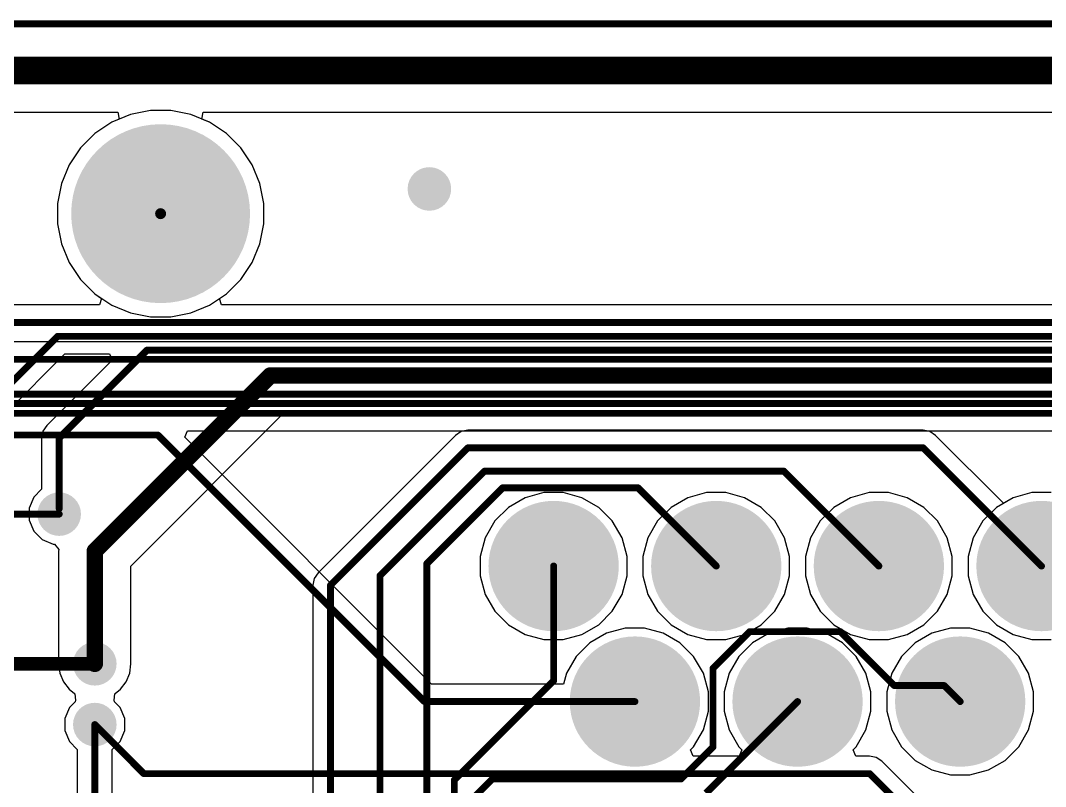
# Model space of a CAD drawing. Header units: millimetres. Extents: x 1 to 134, y -1 to 87.
# Drawn here: x 37.47 to 56.37, y 73.13 to 87.26 of the extents above; entities that cross this region are included whole.
import ezdxf

# ---------------------------------------------------------------- set-up
doc = ezdxf.new("R2010")
doc.units = ezdxf.units.MM
for name, color, linetype in [('BottomLayer', 5, 'Continuous'), ('BottomSolder', 6, 'Continuous'), ('MultiLayer', 9, 'Continuous'), ('PadHoleLayer', 156, 'Continuous'), ('TopLayer', 1, 'Continuous'), ('TopOverlay', 2, 'Continuous'), ('TopSolder', 216, 'Continuous'), ('ViaHoleLayer', 16, 'Continuous')]:
    doc.layers.add(name, color=color, linetype=linetype)

# ---------------------------------------------------------------- blocks, each defined once
blk = doc.blocks.new('6437288_3_4')
at = {"layer": 'BottomLayer'}
h = blk.add_hatch(color=5, dxfattribs=at)
edge = h.paths.add_edge_path()
edge.add_arc((-11.75, 1.75), 1.1, 0, 360)
h = blk.add_hatch(color=5, dxfattribs=at)
edge = h.paths.add_edge_path()
edge.add_arc((-8.75, 1.75), 1.1, 0, 360)
h = blk.add_hatch(color=5, dxfattribs=at)
edge = h.paths.add_edge_path()
edge.add_arc((-5.75, 1.75), 1.1, 0, 360)
h = blk.add_hatch(color=5, dxfattribs=at)
edge = h.paths.add_edge_path()
edge.add_arc((-13.25, -0.75), 1.1, 0, 360)
h = blk.add_hatch(color=5, dxfattribs=at)
edge = h.paths.add_edge_path()
edge.add_arc((-10.25, -0.75), 1.1, 0, 360)
h = blk.add_hatch(color=5, dxfattribs=at)
edge = h.paths.add_edge_path()
edge.add_arc((-7.25, -0.75), 1.1, 0, 360)
h = blk.add_hatch(color=5, dxfattribs=at)
edge = h.paths.add_edge_path()
edge.add_arc((-4.25, -0.75), 1.1, 0, 360)
at = {"layer": 'BottomSolder'}
h = blk.add_hatch(color=6, dxfattribs=at)
edge = h.paths.add_edge_path()
edge.add_arc((-11.75, 1.75), 1.202, 0, 360)
h = blk.add_hatch(color=6, dxfattribs=at)
edge = h.paths.add_edge_path()
edge.add_arc((-8.75, 1.75), 1.202, 0, 360)
h = blk.add_hatch(color=6, dxfattribs=at)
edge = h.paths.add_edge_path()
edge.add_arc((-5.75, 1.75), 1.202, 0, 360)
h = blk.add_hatch(color=6, dxfattribs=at)
edge = h.paths.add_edge_path()
edge.add_arc((-13.25, -0.75), 1.202, 0, 360)
h = blk.add_hatch(color=6, dxfattribs=at)
edge = h.paths.add_edge_path()
edge.add_arc((-10.25, -0.75), 1.202, 0, 360)
h = blk.add_hatch(color=6, dxfattribs=at)
edge = h.paths.add_edge_path()
edge.add_arc((-7.25, -0.75), 1.202, 0, 360)
h = blk.add_hatch(color=6, dxfattribs=at)
edge = h.paths.add_edge_path()
edge.add_arc((-4.25, -0.75), 1.202, 0, 360)
h = blk.add_hatch(color=6, dxfattribs=at)
edge = h.paths.add_edge_path()
edge.add_arc((3, -7.25), 0.102, 0, 360)
at = {"layer": 'MultiLayer'}
h = blk.add_hatch(color=9, dxfattribs=at)
edge = h.paths.add_edge_path()
edge.add_arc((-11.75, 1.75), 1.1, 0, 360)
h = blk.add_hatch(color=9, dxfattribs=at)
edge = h.paths.add_edge_path()
edge.add_arc((-8.75, 1.75), 1.1, 0, 360)
h = blk.add_hatch(color=9, dxfattribs=at)
edge = h.paths.add_edge_path()
edge.add_arc((-5.75, 1.75), 1.1, 0, 360)
h = blk.add_hatch(color=9, dxfattribs=at)
edge = h.paths.add_edge_path()
edge.add_arc((-13.25, -0.75), 1.1, 0, 360)
h = blk.add_hatch(color=9, dxfattribs=at)
edge = h.paths.add_edge_path()
edge.add_arc((-10.25, -0.75), 1.1, 0, 360)
h = blk.add_hatch(color=9, dxfattribs=at)
edge = h.paths.add_edge_path()
edge.add_arc((-7.25, -0.75), 1.1, 0, 360)
h = blk.add_hatch(color=9, dxfattribs=at)
edge = h.paths.add_edge_path()
edge.add_arc((-4.25, -0.75), 1.1, 0, 360)
at = {"layer": 'PadHoleLayer'}
h = blk.add_hatch(color=156, dxfattribs=at)
edge = h.paths.add_edge_path()
edge.add_arc((-11.75, 1.75), 0.65, 0, 360)
h = blk.add_hatch(color=156, dxfattribs=at)
edge = h.paths.add_edge_path()
edge.add_arc((-8.75, 1.75), 0.65, 0, 360)
h = blk.add_hatch(color=156, dxfattribs=at)
edge = h.paths.add_edge_path()
edge.add_arc((-5.75, 1.75), 0.65, 0, 360)
h = blk.add_hatch(color=156, dxfattribs=at)
edge = h.paths.add_edge_path()
edge.add_arc((-13.25, -0.75), 0.65, 0, 360)
h = blk.add_hatch(color=156, dxfattribs=at)
edge = h.paths.add_edge_path()
edge.add_arc((-10.25, -0.75), 0.65, 0, 360)
h = blk.add_hatch(color=156, dxfattribs=at)
edge = h.paths.add_edge_path()
edge.add_arc((-7.25, -0.75), 0.65, 0, 360)
h = blk.add_hatch(color=156, dxfattribs=at)
edge = h.paths.add_edge_path()
edge.add_arc((-4.25, -0.75), 0.65, 0, 360)
h = blk.add_hatch(color=156, dxfattribs=at)
edge = h.paths.add_edge_path()
edge.add_arc((3, -7.25), 1.65, 0, 360)
at = {"layer": 'TopLayer'}
h = blk.add_hatch(color=1, dxfattribs=at)
edge = h.paths.add_edge_path()
edge.add_arc((-11.75, 1.75), 1.1, 0, 360)
h = blk.add_hatch(color=1, dxfattribs=at)
edge = h.paths.add_edge_path()
edge.add_arc((-8.75, 1.75), 1.1, 0, 360)
h = blk.add_hatch(color=1, dxfattribs=at)
edge = h.paths.add_edge_path()
edge.add_arc((-5.75, 1.75), 1.1, 0, 360)
h = blk.add_hatch(color=1, dxfattribs=at)
edge = h.paths.add_edge_path()
edge.add_arc((-13.25, -0.75), 1.1, 0, 360)
h = blk.add_hatch(color=1, dxfattribs=at)
edge = h.paths.add_edge_path()
edge.add_arc((-10.25, -0.75), 1.1, 0, 360)
h = blk.add_hatch(color=1, dxfattribs=at)
edge = h.paths.add_edge_path()
edge.add_arc((-7.25, -0.75), 1.1, 0, 360)
h = blk.add_hatch(color=1, dxfattribs=at)
edge = h.paths.add_edge_path()
edge.add_arc((-4.25, -0.75), 1.1, 0, 360)
at = {"layer": 'TopSolder'}
h = blk.add_hatch(color=216, dxfattribs=at)
edge = h.paths.add_edge_path()
edge.add_arc((-11.75, 1.75), 1.202, 0, 360)
h = blk.add_hatch(color=216, dxfattribs=at)
edge = h.paths.add_edge_path()
edge.add_arc((-8.75, 1.75), 1.202, 0, 360)
h = blk.add_hatch(color=216, dxfattribs=at)
edge = h.paths.add_edge_path()
edge.add_arc((-5.75, 1.75), 1.202, 0, 360)
h = blk.add_hatch(color=216, dxfattribs=at)
edge = h.paths.add_edge_path()
edge.add_arc((-13.25, -0.75), 1.202, 0, 360)
h = blk.add_hatch(color=216, dxfattribs=at)
edge = h.paths.add_edge_path()
edge.add_arc((-10.25, -0.75), 1.202, 0, 360)
h = blk.add_hatch(color=216, dxfattribs=at)
edge = h.paths.add_edge_path()
edge.add_arc((-7.25, -0.75), 1.202, 0, 360)
h = blk.add_hatch(color=216, dxfattribs=at)
edge = h.paths.add_edge_path()
edge.add_arc((-4.25, -0.75), 1.202, 0, 360)
h = blk.add_hatch(color=216, dxfattribs=at)
edge = h.paths.add_edge_path()
edge.add_arc((3, -7.25), 0.102, 0, 360)
at = {"layer": 'TopOverlay', "const_width": 0.127}
for points in [[(32.5, -3.75), (-32.5, -3.75)], [(35.5, -10.75), (-35.5, -10.75)]]:
    blk.add_lwpolyline(points, dxfattribs=at)

msp = doc.modelspace()

# ---------------------------------------------------------------- hatches: boundary and pattern name
at = {"layer": 'BottomLayer'}
h = msp.add_hatch(color=5, dxfattribs=at)
edge = h.paths.add_edge_path()
edge.add_arc((45.009, 84.15), 0.3, 0, 360)
h = msp.add_hatch(color=5, dxfattribs=at)
edge = h.paths.add_edge_path()
edge.add_arc((38.18, 78.152), 0.3, 0, 360)
h = msp.add_hatch(color=5, dxfattribs=at)
edge = h.paths.add_edge_path()
edge.add_arc((38.837, 75.391), 0.3, 0, 360)
h = msp.add_hatch(color=5, dxfattribs=at)
edge = h.paths.add_edge_path()
edge.add_arc((38.837, 74.27), 0.3, 0, 360)
at = {"layer": 'BottomSolder'}
h = msp.add_hatch(color=6, dxfattribs=at)
edge = h.paths.add_edge_path()
edge.add_arc((45.009, 84.15), 0.402, 0, 360)
h = msp.add_hatch(color=6, dxfattribs=at)
edge = h.paths.add_edge_path()
edge.add_arc((38.18, 78.152), 0.402, 0, 360)
h = msp.add_hatch(color=6, dxfattribs=at)
edge = h.paths.add_edge_path()
edge.add_arc((38.837, 75.391), 0.402, 0, 360)
h = msp.add_hatch(color=6, dxfattribs=at)
edge = h.paths.add_edge_path()
edge.add_arc((38.837, 74.27), 0.402, 0, 360)
at = {"layer": 'TopLayer'}
h = msp.add_hatch(color=1, dxfattribs=at)
edge = h.paths.add_edge_path()
edge.add_arc((45.009, 84.15), 0.3, 0, 360)
h = msp.add_hatch(color=1, dxfattribs=at)
edge = h.paths.add_edge_path()
edge.add_arc((38.18, 78.152), 0.3, 0, 360)
h = msp.add_hatch(color=1, dxfattribs=at)
edge = h.paths.add_edge_path()
edge.add_arc((38.837, 75.391), 0.3, 0, 360)
h = msp.add_hatch(color=1, dxfattribs=at)
edge = h.paths.add_edge_path()
edge.add_arc((38.837, 74.27), 0.3, 0, 360)
at = {"layer": 'TopSolder'}
h = msp.add_hatch(color=216, dxfattribs=at)
edge = h.paths.add_edge_path()
edge.add_arc((45.009, 84.15), 0.402, 0, 360)
h = msp.add_hatch(color=216, dxfattribs=at)
edge = h.paths.add_edge_path()
edge.add_arc((38.18, 78.152), 0.402, 0, 360)
h = msp.add_hatch(color=216, dxfattribs=at)
edge = h.paths.add_edge_path()
edge.add_arc((38.837, 75.391), 0.402, 0, 360)
h = msp.add_hatch(color=216, dxfattribs=at)
edge = h.paths.add_edge_path()
edge.add_arc((38.837, 74.27), 0.402, 0, 360)
at = {"layer": 'ViaHoleLayer'}
h = msp.add_hatch(color=16, dxfattribs=at)
edge = h.paths.add_edge_path()
edge.add_arc((45.009, 84.15), 0.15, 0, 360)
h = msp.add_hatch(color=16, dxfattribs=at)
edge = h.paths.add_edge_path()
edge.add_arc((38.18, 78.152), 0.15, 0, 360)
h = msp.add_hatch(color=16, dxfattribs=at)
edge = h.paths.add_edge_path()
edge.add_arc((38.837, 75.391), 0.15, 0, 360)
h = msp.add_hatch(color=16, dxfattribs=at)
edge = h.paths.add_edge_path()
edge.add_arc((38.837, 74.27), 0.15, 0, 360)

# ---------------------------------------------------------------- linework, layer by layer
at = {"layer": 'BottomLayer'}
for p, q in [((21.451, 85.566), (39.264, 85.566)), ((39.264, 85.566), (39.289, 85.439)), ((40.812, 85.439), (40.838, 85.566)), ((40.838, 85.566), (77.764, 85.566)), ((39.149, 85.381), (38.837, 85.173)), ((39.289, 85.439), (39.149, 85.381)), ((40.953, 85.381), (40.812, 85.439)), ((41.265, 85.173), (40.953, 85.381)), ((38.837, 85.173), (38.572, 84.907)), ((41.53, 84.907), (41.265, 85.173)), ((38.572, 84.907), (38.363, 84.595)), ((41.738, 84.595), (41.53, 84.907)), ((38.363, 84.595), (38.22, 84.249)), ((41.882, 84.249), (41.738, 84.595)), ((38.22, 84.249), (38.147, 83.881)), ((41.955, 83.881), (41.882, 84.249)), ((38.147, 83.881), (38.147, 83.506)), ((41.955, 83.506), (41.955, 83.881)), ((38.147, 83.506), (38.22, 83.138)), ((41.882, 83.138), (41.955, 83.506)), ((38.22, 83.138), (38.363, 82.792)), ((41.738, 82.792), (41.882, 83.138)), ((38.363, 82.792), (38.572, 82.48)), ((41.53, 82.48), (41.738, 82.792)), ((38.572, 82.48), (38.837, 82.215)), ((41.265, 82.215), (41.53, 82.48)), ((38.837, 82.215), (38.961, 82.132)), ((38.961, 82.132), (38.924, 82.01)), ((41.14, 82.132), (41.265, 82.215)), ((41.177, 82.01), (41.14, 82.132)), ((38.924, 82.01), (29.693, 82.01)), ((77.424, 82.01), (41.177, 82.01)), ((37.205, 80.028), (38.285, 81.109)), ((39.157, 80.991), (37.951, 79.786)), ((38.285, 81.109), (39.108, 81.109)), ((39.108, 81.109), (39.157, 80.991)), ((39.503, 77.194), (42.351, 80.042)), ((42.351, 80.042), (58.743, 80.042)), ((37.881, 79.681), (37.856, 79.557)), ((37.951, 79.786), (37.881, 79.681)), ((45.596, 79.674), (45.491, 79.604)), ((45.72, 79.699), (45.596, 79.674)), ((54.119, 79.699), (45.72, 79.699)), ((54.243, 79.674), (54.119, 79.699)), ((54.348, 79.604), (54.243, 79.674)), ((37.856, 79.557), (37.856, 78.611)), ((45.491, 79.604), (42.955, 77.068)), ((55.6, 78.352), (54.348, 79.604)), ((37.856, 78.611), (37.711, 78.466)), ((56.123, 78.548), (55.778, 78.455)), ((56.479, 78.548), (56.123, 78.548)), ((37.711, 78.466), (37.626, 78.262)), ((55.778, 78.455), (55.6, 78.352)), ((37.626, 78.262), (37.626, 78.041)), ((37.626, 78.041), (37.711, 77.838)), ((37.711, 77.838), (37.866, 77.682)), ((37.866, 77.682), (38.07, 77.598)), ((38.07, 77.598), (38.091, 77.598)), ((38.091, 77.598), (38.175, 77.502)), ((38.175, 77.502), (38.17, 77.47)), ((38.17, 77.47), (38.17, 77.47)), ((38.17, 77.47), (38.17, 75.391)), ((39.503, 75.391), (39.503, 77.194)), ((42.885, 76.963), (42.86, 76.839)), ((42.955, 77.068), (42.885, 76.963)), ((42.86, 76.839), (42.86, 65.295)), ((38.17, 75.391), (38.193, 75.219)), ((39.48, 75.219), (39.503, 75.391)), ((38.193, 75.219), (38.26, 75.058)), ((39.413, 75.058), (39.48, 75.219)), ((38.26, 75.058), (38.366, 74.92)), ((38.366, 74.92), (38.463, 74.845)), ((39.21, 74.845), (39.308, 74.92)), ((39.308, 74.92), (39.413, 75.058)), ((38.463, 74.845), (38.467, 74.839)), ((38.467, 74.839), (38.48, 74.718)), ((38.48, 74.718), (38.473, 74.689)), ((39.193, 74.718), (39.207, 74.839)), ((39.2, 74.689), (39.193, 74.718)), ((39.207, 74.839), (39.21, 74.845)), ((38.367, 74.583), (38.283, 74.38)), ((38.473, 74.689), (38.367, 74.583)), ((39.306, 74.583), (39.2, 74.689)), ((39.391, 74.38), (39.306, 74.583)), ((38.283, 74.38), (38.283, 74.159)), ((39.391, 74.159), (39.391, 74.38)), ((38.283, 74.159), (38.367, 73.956)), ((39.306, 73.956), (39.391, 74.159)), ((38.367, 73.956), (38.513, 73.81)), ((39.16, 73.81), (39.306, 73.956)), ((38.513, 73.81), (38.513, 66.582)), ((39.16, 66.582), (39.16, 73.81))]:
    msp.add_line(p, q, dxfattribs=at)
for points, const_width in [([(21.133, 86.335), (81.534, 86.335)], 0.508), ([(29.693, 81.686), (85.446, 81.686)], 0.127), ([(36.881, 80.162), (38.151, 81.432)], 0.127), ([(38.151, 81.432), (85.21, 81.432)], 0.127), ([(38.18, 79.557), (39.802, 81.178)], 0.127), ([(39.802, 81.178), (85.105, 81.178)], 0.127), ([(38.837, 77.47), (42.075, 80.709)], 0.305), ([(42.075, 80.709), (77.992, 80.709)], 0.305), ([(38.18, 78.253), (38.18, 79.557)], 0.127), ([(43.184, 76.839), (45.72, 79.375)], 0.127), ([(45.72, 79.375), (54.119, 79.375)], 0.127), ([(54.119, 79.375), (56.301, 77.194)], 0.127), ([(44.098, 77.017), (46.025, 78.943)], 0.127), ([(46.025, 78.943), (51.551, 78.943)], 0.127), ([(51.551, 78.943), (53.301, 77.194)], 0.127), ([(44.962, 77.238), (46.362, 78.638)], 0.127), ([(46.362, 78.638), (48.856, 78.638)], 0.127), ([(48.856, 78.638), (50.301, 77.194)], 0.127), ([(38.837, 75.391), (38.837, 77.47)], 0.305), ([(44.962, 63.553), (44.962, 77.238)], 0.127), ([(47.301, 75.08), (47.301, 77.194)], 0.127), ([(44.098, 63.576), (44.098, 77.017)], 0.127), ([(43.184, 65.295), (43.184, 76.839)], 0.127), ([(50.241, 75.309), (50.916, 75.984)], 0.127), ([(50.916, 75.984), (52.591, 75.984)], 0.127), ([(52.591, 75.984), (53.585, 74.99)], 0.127), ([(50.241, 73.856), (50.241, 75.309)], 0.127), ([(45.47, 73.249), (47.301, 75.08)], 0.127), ([(53.585, 74.99), (54.504, 74.99)], 0.127), ([(54.504, 74.99), (54.801, 74.694)], 0.127), ([(50.113, 73.006), (51.801, 74.694)], 0.127), ([(38.837, 66.122), (38.837, 74.27)], 0.127), ([(49.652, 73.267), (50.241, 73.856)], 0.127), ([(45.47, 63.934), (45.47, 73.249)], 0.127), ([(45.724, 72.82), (46.171, 73.267)], 0.127), ([(46.171, 73.267), (49.652, 73.267)], 0.127)]:
    msp.add_lwpolyline(points, dxfattribs=dict(at, const_width=const_width))
for points, const_width in [([(38.119, 81.432, 1), (38.183, 81.432, 1)], 0.0635), ([(38.119, 81.432, 1), (38.183, 81.432, 1)], 0.0635), ([(39.77, 81.178, 1), (39.834, 81.178, 1)], 0.0635), ([(39.77, 81.178, 1), (39.834, 81.178, 1)], 0.0635), ([(41.999, 80.709, 1), (42.151, 80.709, 1)], 0.152), ([(41.999, 80.709, 1), (42.151, 80.709, 1)], 0.152), ([(38.148, 79.557, 1), (38.212, 79.557, 1)], 0.0635), ([(38.148, 79.557, 1), (38.212, 79.557, 1)], 0.0635), ([(45.688, 79.375, 1), (45.752, 79.375, 1)], 0.0635), ([(45.688, 79.375, 1), (45.752, 79.375, 1)], 0.0635), ([(54.088, 79.375, 1), (54.151, 79.375, 1)], 0.0635), ([(54.088, 79.375, 1), (54.151, 79.375, 1)], 0.0635), ([(45.993, 78.943, 1), (46.057, 78.943, 1)], 0.0635), ([(45.993, 78.943, 1), (46.057, 78.943, 1)], 0.0635), ([(51.519, 78.943, 1), (51.583, 78.943, 1)], 0.0635), ([(51.519, 78.943, 1), (51.583, 78.943, 1)], 0.0635), ([(46.33, 78.638, 1), (46.394, 78.638, 1)], 0.0635), ([(46.33, 78.638, 1), (46.394, 78.638, 1)], 0.0635), ([(48.824, 78.638, 1), (48.888, 78.638, 1)], 0.0635), ([(48.824, 78.638, 1), (48.888, 78.638, 1)], 0.0635), ([(38.148, 78.253, 1), (38.212, 78.253, 1)], 0.0635), ([(38.76, 77.47, 1), (38.913, 77.47, 1)], 0.152), ([(38.76, 77.47, 1), (38.913, 77.47, 1)], 0.152), ([(44.93, 77.238, 1), (44.994, 77.238, 1)], 0.0635), ([(44.93, 77.238, 1), (44.994, 77.238, 1)], 0.0635), ([(47.269, 77.194, 1), (47.333, 77.194, 1)], 0.0635), ([(50.269, 77.194, 1), (50.333, 77.194, 1)], 0.0635), ([(53.269, 77.194, 1), (53.333, 77.194, 1)], 0.0635), ([(56.269, 77.194, 1), (56.333, 77.194, 1)], 0.0635), ([(44.067, 77.017, 1), (44.13, 77.017, 1)], 0.0635), ([(44.067, 77.017, 1), (44.13, 77.017, 1)], 0.0635), ([(43.152, 76.839, 1), (43.216, 76.839, 1)], 0.0635), ([(43.152, 76.839, 1), (43.216, 76.839, 1)], 0.0635), ([(50.885, 75.984, 1), (50.948, 75.984, 1)], 0.0635), ([(50.885, 75.984, 1), (50.948, 75.984, 1)], 0.0635), ([(52.559, 75.984, 1), (52.622, 75.984, 1)], 0.0635), ([(52.559, 75.984, 1), (52.622, 75.984, 1)], 0.0635), ([(38.76, 75.391, 1), (38.913, 75.391, 1)], 0.152), ([(50.209, 75.309, 1), (50.273, 75.309, 1)], 0.0635), ([(50.209, 75.309, 1), (50.273, 75.309, 1)], 0.0635), ([(47.269, 75.08, 1), (47.333, 75.08, 1)], 0.0635), ([(47.269, 75.08, 1), (47.333, 75.08, 1)], 0.0635), ([(53.553, 74.99, 1), (53.616, 74.99, 1)], 0.0635), ([(53.553, 74.99, 1), (53.616, 74.99, 1)], 0.0635), ([(54.473, 74.99, 1), (54.536, 74.99, 1)], 0.0635), ([(54.473, 74.99, 1), (54.536, 74.99, 1)], 0.0635), ([(51.769, 74.694, 1), (51.833, 74.694, 1)], 0.0635), ([(54.769, 74.694, 1), (54.833, 74.694, 1)], 0.0635), ([(38.805, 74.27, 1), (38.868, 74.27, 1)], 0.0635), ([(50.209, 73.856, 1), (50.273, 73.856, 1)], 0.0635), ([(50.209, 73.856, 1), (50.273, 73.856, 1)], 0.0635), ([(45.438, 73.249, 1), (45.502, 73.249, 1)], 0.0635), ([(45.438, 73.249, 1), (45.502, 73.249, 1)], 0.0635), ([(46.14, 73.267, 1), (46.203, 73.267, 1)], 0.0635), ([(46.14, 73.267, 1), (46.203, 73.267, 1)], 0.0635), ([(49.621, 73.267, 1), (49.684, 73.267, 1)], 0.0635), ([(49.621, 73.267, 1), (49.684, 73.267, 1)], 0.0635)]:
    msp.add_lwpolyline(points, format="xyb", close=True, dxfattribs=dict(at, const_width=const_width))
at = {"layer": 'TopLayer'}
for p, q in [((1.041, 86.335), (134.01, 86.335)), ((39.495, 85.524), (39.149, 85.381)), ((39.863, 85.598), (39.495, 85.524)), ((40.238, 85.598), (39.863, 85.598)), ((40.606, 85.524), (40.238, 85.598)), ((40.953, 85.381), (40.606, 85.524)), ((39.149, 85.381), (38.837, 85.173)), ((41.265, 85.173), (40.953, 85.381)), ((38.837, 85.173), (38.572, 84.907)), ((41.53, 84.907), (41.265, 85.173)), ((38.572, 84.907), (38.363, 84.595)), ((41.738, 84.595), (41.53, 84.907)), ((38.363, 84.595), (38.22, 84.249)), ((41.882, 84.249), (41.738, 84.595)), ((38.22, 84.249), (38.147, 83.881)), ((41.955, 83.881), (41.882, 84.249)), ((38.147, 83.881), (38.147, 83.506)), ((41.955, 83.506), (41.955, 83.881)), ((38.147, 83.506), (38.22, 83.138)), ((41.882, 83.138), (41.955, 83.506)), ((38.22, 83.138), (38.363, 82.792)), ((41.738, 82.792), (41.882, 83.138)), ((38.363, 82.792), (38.572, 82.48)), ((41.53, 82.48), (41.738, 82.792)), ((38.572, 82.48), (38.837, 82.215)), ((41.265, 82.215), (41.53, 82.48)), ((38.837, 82.215), (39.149, 82.006)), ((40.953, 82.006), (41.265, 82.215)), ((39.149, 82.006), (39.495, 81.863)), ((40.606, 81.863), (40.953, 82.006)), ((39.495, 81.863), (39.863, 81.79)), ((39.863, 81.79), (40.238, 81.79)), ((40.238, 81.79), (40.606, 81.863)), ((85.17, 81.331), (36.347, 81.331)), ((40.5, 79.569), (40.548, 79.686)), ((40.548, 79.686), (58.007, 79.686)), ((45.051, 75.017), (40.5, 79.569)), ((47.123, 78.548), (46.778, 78.455)), ((47.479, 78.548), (47.123, 78.548)), ((47.823, 78.455), (47.479, 78.548)), ((50.123, 78.548), (49.778, 78.455)), ((50.479, 78.548), (50.123, 78.548)), ((50.823, 78.455), (50.479, 78.548)), ((53.123, 78.548), (52.778, 78.455)), ((53.479, 78.548), (53.123, 78.548)), ((53.823, 78.455), (53.479, 78.548)), ((56.123, 78.548), (55.778, 78.455)), ((56.479, 78.548), (56.123, 78.548)), ((46.778, 78.455), (46.469, 78.277)), ((48.132, 78.277), (47.823, 78.455)), ((49.778, 78.455), (49.469, 78.277)), ((51.132, 78.277), (50.823, 78.455)), ((52.778, 78.455), (52.469, 78.277)), ((54.132, 78.277), (53.823, 78.455)), ((55.778, 78.455), (55.469, 78.277)), ((46.469, 78.277), (46.217, 78.025)), ((48.384, 78.025), (48.132, 78.277)), ((49.469, 78.277), (49.217, 78.025)), ((51.384, 78.025), (51.132, 78.277)), ((52.469, 78.277), (52.217, 78.025)), ((54.384, 78.025), (54.132, 78.277)), ((55.469, 78.277), (55.217, 78.025)), ((46.217, 78.025), (46.039, 77.716)), ((48.563, 77.716), (48.384, 78.025)), ((49.217, 78.025), (49.039, 77.716)), ((51.563, 77.716), (51.384, 78.025)), ((52.217, 78.025), (52.039, 77.716)), ((54.563, 77.716), (54.384, 78.025)), ((55.217, 78.025), (55.039, 77.716)), ((46.039, 77.716), (45.947, 77.372)), ((48.655, 77.372), (48.563, 77.716)), ((49.039, 77.716), (48.947, 77.372)), ((51.655, 77.372), (51.563, 77.716)), ((52.039, 77.716), (51.947, 77.372)), ((54.655, 77.372), (54.563, 77.716)), ((55.039, 77.716), (54.947, 77.372)), ((45.947, 77.372), (45.947, 77.015)), ((48.655, 77.015), (48.655, 77.372)), ((48.947, 77.372), (48.947, 77.015)), ((51.655, 77.015), (51.655, 77.372)), ((51.947, 77.372), (51.947, 77.015)), ((54.655, 77.015), (54.655, 77.372)), ((54.947, 77.372), (54.947, 77.015)), ((45.947, 77.015), (46.039, 76.671)), ((48.563, 76.671), (48.655, 77.015)), ((48.947, 77.015), (49.039, 76.671)), ((51.563, 76.671), (51.655, 77.015)), ((51.947, 77.015), (52.039, 76.671)), ((54.563, 76.671), (54.655, 77.015)), ((54.947, 77.015), (55.039, 76.671)), ((46.039, 76.671), (46.217, 76.362)), ((48.384, 76.362), (48.563, 76.671)), ((49.039, 76.671), (49.217, 76.362)), ((51.384, 76.362), (51.563, 76.671)), ((52.039, 76.671), (52.217, 76.362)), ((54.384, 76.362), (54.563, 76.671)), ((55.039, 76.671), (55.217, 76.362)), ((46.217, 76.362), (46.469, 76.11)), ((48.132, 76.11), (48.384, 76.362)), ((49.217, 76.362), (49.469, 76.11)), ((51.132, 76.11), (51.384, 76.362)), ((52.217, 76.362), (52.469, 76.11)), ((54.132, 76.11), (54.384, 76.362)), ((55.217, 76.362), (55.469, 76.11)), ((46.469, 76.11), (46.778, 75.932)), ((47.823, 75.932), (48.132, 76.11)), ((48.623, 76.048), (48.278, 75.955)), ((48.979, 76.048), (48.623, 76.048)), ((49.323, 75.955), (48.979, 76.048)), ((49.469, 76.11), (49.778, 75.932)), ((50.823, 75.932), (51.132, 76.11)), ((51.623, 76.048), (51.278, 75.955)), ((51.979, 76.048), (51.623, 76.048)), ((52.323, 75.955), (51.979, 76.048)), ((52.469, 76.11), (52.778, 75.932)), ((53.823, 75.932), (54.132, 76.11)), ((54.623, 76.048), (54.278, 75.955)), ((54.979, 76.048), (54.623, 76.048)), ((55.323, 75.955), (54.979, 76.048)), ((55.469, 76.11), (55.778, 75.932)), ((46.778, 75.932), (47.123, 75.84)), ((47.123, 75.84), (47.479, 75.84)), ((47.479, 75.84), (47.823, 75.932)), ((48.278, 75.955), (47.969, 75.777)), ((49.632, 75.777), (49.323, 75.955)), ((49.778, 75.932), (50.123, 75.84)), ((50.123, 75.84), (50.479, 75.84)), ((50.479, 75.84), (50.823, 75.932)), ((51.278, 75.955), (50.969, 75.777)), ((52.632, 75.777), (52.323, 75.955)), ((52.778, 75.932), (53.123, 75.84)), ((53.123, 75.84), (53.479, 75.84)), ((53.479, 75.84), (53.823, 75.932)), ((54.278, 75.955), (53.969, 75.777)), ((55.632, 75.777), (55.323, 75.955)), ((55.778, 75.932), (56.123, 75.84)), ((56.123, 75.84), (56.479, 75.84)), ((47.969, 75.777), (47.717, 75.525)), ((49.884, 75.525), (49.632, 75.777)), ((50.969, 75.777), (50.717, 75.525)), ((52.884, 75.525), (52.632, 75.777)), ((53.969, 75.777), (53.717, 75.525)), ((55.884, 75.525), (55.632, 75.777)), ((47.717, 75.525), (47.539, 75.216)), ((50.063, 75.216), (49.884, 75.525)), ((50.717, 75.525), (50.539, 75.216)), ((53.063, 75.216), (52.884, 75.525)), ((53.717, 75.525), (53.539, 75.216)), ((56.063, 75.216), (55.884, 75.525)), ((47.539, 75.216), (47.486, 75.017)), ((50.155, 74.872), (50.063, 75.216)), ((50.539, 75.216), (50.447, 74.872)), ((53.155, 74.872), (53.063, 75.216)), ((53.539, 75.216), (53.447, 74.872)), ((56.155, 74.872), (56.063, 75.216)), ((47.486, 75.017), (45.051, 75.017)), ((50.155, 74.515), (50.155, 74.872)), ((50.447, 74.872), (50.447, 74.515)), ((53.155, 74.515), (53.155, 74.872)), ((53.447, 74.872), (53.447, 74.515)), ((56.155, 74.515), (56.155, 74.872)), ((50.063, 74.171), (50.155, 74.515)), ((50.447, 74.515), (50.539, 74.171)), ((53.063, 74.171), (53.155, 74.515)), ((53.447, 74.515), (53.539, 74.171)), ((56.063, 74.171), (56.155, 74.515)), ((49.884, 73.862), (50.063, 74.171)), ((50.539, 74.171), (50.717, 73.862)), ((52.884, 73.862), (53.063, 74.171)), ((53.539, 74.171), (53.717, 73.862)), ((55.884, 73.862), (56.063, 74.171)), ((49.828, 73.806), (49.884, 73.862)), ((49.877, 73.689), (49.828, 73.806)), ((50.717, 73.862), (50.773, 73.806)), ((50.773, 73.806), (50.725, 73.689)), ((52.828, 73.806), (52.884, 73.862)), ((52.877, 73.689), (52.828, 73.806)), ((53.717, 73.862), (53.969, 73.61)), ((55.632, 73.61), (55.884, 73.862)), ((50.725, 73.689), (49.877, 73.689)), ((53.129, 73.689), (52.877, 73.689)), ((53.253, 73.664), (53.129, 73.689)), ((53.358, 73.594), (53.253, 73.664)), ((54.1, 72.852), (53.358, 73.594)), ((53.969, 73.61), (54.278, 73.432)), ((55.323, 73.432), (55.632, 73.61)), ((54.278, 73.432), (54.623, 73.34)), ((54.979, 73.34), (55.323, 73.432)), ((54.623, 73.34), (54.979, 73.34))]:
    msp.add_line(p, q, dxfattribs=at)
for points, const_width in [([(35.887, 81.007), (85.276, 81.007)], 0.127), ([(13.081, 80.366), (61.384, 80.366)], 0.127), ([(13.444, 80.01), (58.141, 80.01)], 0.127), ([(13.953, 79.611), (40, 79.611)], 0.127), ([(40, 79.611), (44.917, 74.694)], 0.127), ([(35.573, 78.152), (38.18, 78.152)], 0.127), ([(32.631, 75.391), (38.837, 75.391)], 0.254), ([(44.917, 74.694), (48.801, 74.694)], 0.127), ([(38.837, 74.27), (39.741, 73.365)], 0.127), ([(39.741, 73.365), (53.129, 73.365)], 0.127), ([(53.129, 73.365), (54.801, 71.694)], 0.127)]:
    msp.add_lwpolyline(points, dxfattribs=dict(at, const_width=const_width))
for points, const_width in [([(39.968, 79.611, 1), (40.031, 79.611, 1)], 0.0635), ([(39.968, 79.611, 1), (40.031, 79.611, 1)], 0.0635), ([(38.148, 78.152, 1), (38.212, 78.152, 1)], 0.0635), ([(38.773, 75.391, 1), (38.9, 75.391, 1)], 0.127), ([(44.886, 74.694, 1), (44.949, 74.694, 1)], 0.0635), ([(44.886, 74.694, 1), (44.949, 74.694, 1)], 0.0635), ([(48.769, 74.694, 1), (48.833, 74.694, 1)], 0.0635), ([(38.805, 74.27, 1), (38.868, 74.27, 1)], 0.0635), ([(39.709, 73.365, 1), (39.773, 73.365, 1)], 0.0635), ([(39.709, 73.365, 1), (39.773, 73.365, 1)], 0.0635), ([(53.097, 73.365, 1), (53.161, 73.365, 1)], 0.0635), ([(53.097, 73.365, 1), (53.161, 73.365, 1)], 0.0635)]:
    msp.add_lwpolyline(points, format="xyb", close=True, dxfattribs=dict(at, const_width=const_width))

# ---------------------------------------------------------------- block references
at = {"rotation": 180}
msp.add_blockref('6437288_3_4', (43.051, 76.444), dxfattribs=at)

doc.saveas('drawing.dxf')
